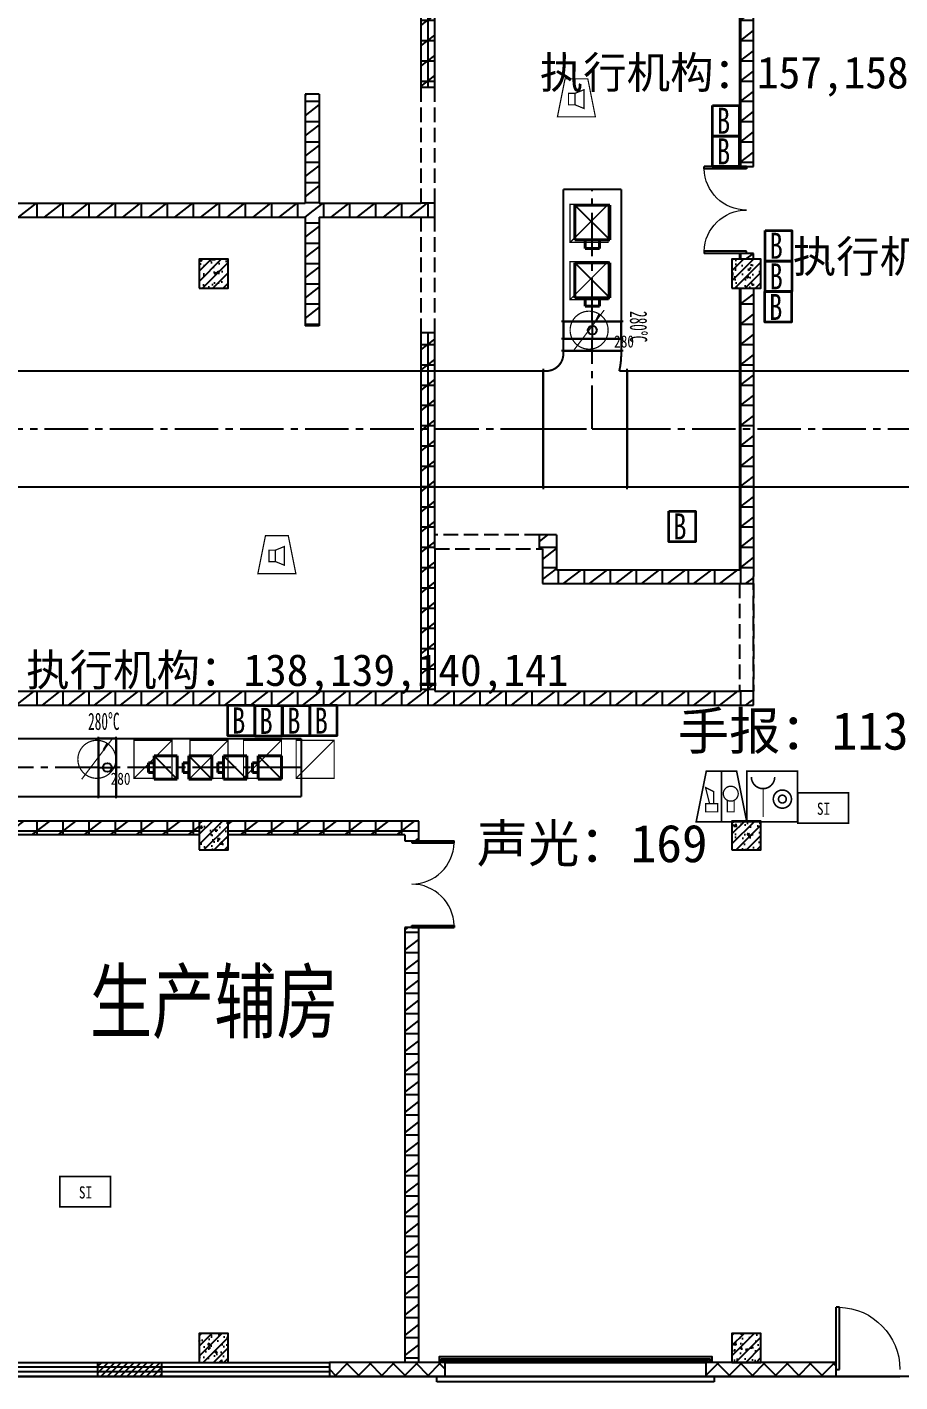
# Model space of a CAD drawing. Header units: millimetres. Extents: x -633009578 to 5705885, y -633235091 to 2571734.
# Drawn here: x 3550898 to 3565970, y 1855664 to 1879059 of the extents above; entities that cross this region are included whole.
import ezdxf

# ---------------------------------------------------------------- set-up
doc = ezdxf.new("R2010")
doc.units = ezdxf.units.MM
doc.header["$LTSCALE"] = 1000
doc.header["$MEASUREMENT"] = 0
doc.linetypes.add('CENTER2', pattern=[1.125, 0.75, -0.125, 0.125, -0.125])
doc.linetypes.add('DASH', pattern=[0.35, 0.25, -0.1])
doc.layers.get('0').update_dxf_attribs({"color": 9})
for name, color, linetype in [('000000000000电气', 7, 'Continuous'), ('3T_WOOD', 21, 'Continuous'), ('A-COLUM(柱)', 255, 'Continuous'), ('A-DOOR(门）', 4, 'Continuous'), ('A-F-AREA(计算)', 5, 'Continuous'), ('A-FLOR(看线)', 8, 'Continuous'), ('A-HATH(填充)', 8, 'Continuous'), ('A-LM-RAIL(栏杆)', 167, 'Continuous'), ('A-TEXT(房间)', 243, 'Continuous'), ('A-WALL(墙)', 255, 'Continuous'), ('A-WINDOW（窗）', 4, 'Continuous'), ('DUCT-排烟中心线', 5, 'CENTER2'), ('DUCT-排烟法兰', 4, 'Continuous'), ('DUCT-排烟管', 2, 'Continuous'), ('DUCT-排烟管端线', 4, 'Continuous'), ('DUCT-排烟阀门', 7, 'Continuous'), ('DUCT-排风风口', 7, 'Continuous'), ('HVAC-water Dim-SF', 241, 'Continuous'), ('WALL', 9, 'Continuous'), ('设备-消防', 3, 'Continuous')]:
    doc.layers.add(name, color=color, linetype=linetype)
doc.styles.add('_TCH', font='simhei.ttf', dxfattribs={"width": 0.75, "bigfont": 'hztxt.shx'})
doc.styles.add('_THVAC_DIM', font='simhei.ttf', dxfattribs={"width": 0.8, "height": 3.5, "bigfont": 'HZTXT'})
doc.styles.add('IDQSTYLE', font='simhei.ttf', dxfattribs={"width": 0.707, "bigfont": 'hztxt.shx'})
doc.styles.add('SF', font='simhei.ttf', dxfattribs={"width": 0.75, "bigfont": '@@@hztxt.shx'})
doc.styles.get("Standard").update_dxf_attribs({"font": 'simhei.ttf', "bigfont": 'hztxt.shx'})
doc.styles.add('宋体', font='simhei.ttf')
pattern_1 = [(45, (1102421.475196039, 677977.5160347573), (-200.0002033111466, 200.0002033111467), []), (135, (1102421.475196039, 677977.5160347573), (-200.0002033111467, -200.0002033111466), [])]
pattern_2 = [(0, (1102221.475196039, 677977.5160347573), (0, 350), []), (37.875, (1102621.475196039, 677977.5160347573), (-169.61527734408, 218.0766567528281), []), (90, (1102621.475196039, 677977.5160347573), (-450, 2.755455298081545e-14), [])]

# ---------------------------------------------------------------- blocks, each defined once
blk = doc.blocks.new('HC001303')
at = {"color": 0, "linetype": 'Continuous'}
blk.add_line((1.147673841419251, 1.538953517481514), (1.735401947549264, 2.599742189978989), dxfattribs=at)
at = {"color": 0, "linetype": 'Continuous', "const_width": 0.2}
blk.add_lwpolyline([(2.673745217742495e-14, -3.125, 0.1989123673796571), (2.209708691207992, -2.209708691207937, 0.1989123673796571), (3.125000000000028, -4.323120637516818e-16, 0.1989123673796568), (2.209708691207993, 2.209708691207993, 0.1989123673796569), (2.841876514387939e-14, 3.125, 0.1989123673796569), (-2.209708691207936, 2.209708691207994, 0.1989123673796568), (-3.124999999999972, 2.10353517373855e-15, 0.1989123673796572), (-2.209708691207937, -2.209708691207936, 0.1989123673796571)], format="xyb", close=True, dxfattribs=at)
blk.add_lwpolyline([(-2.500110713345594, -3.281016827298258), (2.47847216535268, 3.297393019579605)], dxfattribs=at)
at = {"color": 0, "style": 'IDQSTYLE', "width": 0.7}
for tag, p in [('280', (4.109408226946883, -2.854615367737885)), ('PSFHATT', (5.125000010000028, -3.281016827298258))]:
    blk.add_attdef(tag, p, '', height=2, dxfattribs=at)
blk = doc.blocks.new('HC001298')
at = {"color": 0, "linetype": 'Continuous', "const_width": 0.2}
blk.add_lwpolyline([(-3.125, 3.125), (3.125, 3.125), (3.125, -3.125), (-3.125, -3.125)], close=True, dxfattribs=at)
blk.add_lwpolyline([(-3.125, -3.125), (3.125, 3.125)], dxfattribs=at)
at = {"color": 0, "style": 'IDQSTYLE', "width": 0.7}
blk.add_attdef('PSFHATT', (5.125, -3.125), '', height=2.5, dxfattribs=at)
blk = doc.blocks.new('HC001213')
at = {"color": 0, "linetype": 'Continuous', "const_width": 0.2}
blk.add_lwpolyline([(-1.875, 3.125), (1.875, 3.125), (3.125, -3.125), (-3.125, -3.125)], close=True, dxfattribs=at)
for points in [[(-1.293653517016746, 0.7382802506738564), (-0.243653517016746, 0.7382802506738564), (-0.243653517016746, -1.136719749326144), (-1.293653517016746, -1.136719749326144), (-1.293653517016746, 0.7382802506738564)], [(-0.243653517016746, 0.7382802506738564), (1.231346482983254, 1.338280250673856), (1.231346482983254, -1.736719749326144), (-0.243653517016746, -1.136719749326144)]]:
    blk.add_lwpolyline(points, dxfattribs=at)
at = {"color": 0, "style": 'IDQSTYLE', "width": 0.7}
blk.add_attdef('PSFHATT', (5.125, -3.125), '', height=2.5, dxfattribs=at)
blk = doc.blocks.new('HC001212')
at = {"color": 0, "linetype": 'Continuous', "const_width": 0.2}
blk.add_lwpolyline([(-1.875, 3.125), (1.875, 3.125), (3.125, -3.125), (-3.125, -3.125)], close=True, dxfattribs=at)
at = {"color": 0, "linetype": 'Continuous'}
for points, const_width in [([(0, 3.125), (0, -3.125)], 0.2), ([(-1.459485991813081, -0.8805239327332393), (-1.95948599181308, 1.119476067266761), (-0.9594859918130805, 0.619476067266761), (-0.9594859918130805, -0.8805239327332393)], 0.16), ([(-1.959485991813081, -1.880523932733239), (-1.95948599181308, -0.8805239327332393), (-0.4594859918130805, -0.8805239327332393), (-0.4594859918130805, -1.880523932733239), (-1.959485991813081, -1.880523932733239)], 0.16), ([(0.7290485194275803, -0.380523932733239), (0.7290485194281489, -1.880523932733239), (1.569048519428149, -1.880523932733239), (1.569048519430491, -0.380523932733239)], 0.16)]:
    blk.add_lwpolyline(points, dxfattribs=dict(at, const_width=const_width))
at = {"color": 0, "linetype": 'Continuous', "const_width": 0.16}
blk.add_lwpolyline([(1.799048519428144, -0.2905239327332435, 0.1989123673796631), (2.068287334970649, 0.3594760672667566, 0.1989123673796631), (1.799048519428145, 1.009476067266757, 0.1989123673796404), (1.149048519428189, 1.278714882809276, 0.1989123673796654), (0.4990485194281443, 1.009476067266757, 0.198912367379653), (0.2298097038856248, 0.3594760672667572, 0.1989123673796529), (0.4990485194281444, -0.2905239327332433, 0.1989123673796571), (1.14904851942816, -0.5597627482757622, 0.1989123673796488)], format="xyb", close=True, dxfattribs=at)
at = {"color": 0, "style": 'IDQSTYLE', "width": 0.7}
blk.add_attdef('PSFHATT', (5.125, -3.125), '', height=2.5, dxfattribs=at)
blk = doc.blocks.new('HC001208')
at = {"color": 0, "linetype": 'Continuous', "const_width": 0.2}
blk.add_lwpolyline([(-3.125, 3.125), (3.125, 3.125), (3.125, -3.125), (-3.125, -3.125)], close=True, dxfattribs=at)
blk.add_lwpolyline([(-2.560875308812533, 2.421549273106315, 0.198912367379651), (-2.13910907372117, 1.40331550819771, 0.1989123673796632), (-1.120875308812534, 0.9815492731063138, 0.1989123673796561), (-0.1026415439039181, 1.403315508197666, 0.1989123673796525), (0.3191246911874668, 2.421549273106313)], format="xyb", dxfattribs=at)
at = {"color": 0, "linetype": 'Continuous', "const_width": 0.128}
blk.add_lwpolyline([(-1.120875308812544, 0.9815492731063138), (-1.120875308812535, -2.518826738720627)], dxfattribs=at)
at = {"color": 0, "linetype": 'Continuous', "const_width": 0.2}
for points in [[(2.383210274305692, -0.3093507400644881, 0.9999999999999997), (0.1432102743056918, -0.3093507400644877, 0.9999999999999999)], [(0.7832102743056915, -0.3093507400644884, 0.9999999999999994), (1.743210274305692, -0.3093507400644881, 0.9999999999999994)]]:
    blk.add_lwpolyline(points, format="xyb", close=True, dxfattribs=at)
at = {"color": 0, "style": 'IDQSTYLE', "width": 0.7}
blk.add_attdef('PSFHATT', (5.125, -3.125), '', height=2.5, dxfattribs=at)
blk = doc.blocks.new('HC001180')
at = {"color": 0, "linetype": 'Continuous', "const_width": 0.2}
blk.add_lwpolyline([(-3.125, 1.875000000000028), (3.125, 1.875000000000028), (3.125, -1.874999999999972), (-3.125, -1.874999999999972)], close=True, dxfattribs=at)
at = {"color": 0, "style": 'IDQSTYLE', "width": 0.7}
for tag, p in [('SI', (-0.7698887372055268, -0.8480397754184743)), ('PSFHATT', (5.125, -1.874999999999972))]:
    blk.add_attdef(tag, p, '', height=1.5, dxfattribs=at)
blk = doc.blocks.new('$DorLib2D$00000001')
for p, q in [((0.45, 0.9750000000000001), (0.5000000000000002, 0.9750000000000001)), ((0.45, 0), (0.45, 0.9750000000000001)), ((0.5, 0), (0.5, 0.9750000000000001)), ((0.5, 0), (0.45, 0))]:
    blk.add_line(p, q)
at = {"lineweight": 13}
blk.add_arc((0.475, 0), 0.975, 91.4692835813538, 180, dxfattribs=at)
blk = doc.blocks.new('$DorLib2D$00000126')
at = {"color": 0, "linetype": 'Continuous'}
for p, q in [((-0.5319999999956053, 0.5), (-0.5319999999956053, 0.900000000000091)), ((0.5320000000047003, 0.900000000000091), (0.5320000000047003, 0.5000000000002274))]:
    blk.add_line(p, q, dxfattribs=at)
at = {"color": 0, "linetype": 'DASH'}
for p, q in [((-0.5319999999956053, 0.900000000000091), (0.5320000000047003, 0.900000000000091)), ((-0.5319999999956053, 0.5), (0.5320000000047003, 0.5000000000002274))]:
    blk.add_line(p, q, dxfattribs=at)
blk = doc.blocks.new('$DorLib2D$00000002')
for p, q in [((-0.5, -5.684341886080802e-17), (-0.5000000000000007, 0.4875)), ((-0.4750000000000007, 0.4875), (-0.5000000000000007, 0.4875)), ((-0.475, -2.842170943040401e-17), (-0.4750000000000007, 0.4875)), ((0.475, -2.842170943040401e-17), (0.4750000000000007, 0.4875)), ((0.4750000000000007, 0.4875), (0.5000000000000007, 0.4875)), ((0.5, -5.684341886080802e-17), (0.5000000000000007, 0.4875)), ((-0.5, -5.684341886080802e-17), (-0.475, -2.842170943040401e-17)), ((0.5, -5.684341886080802e-17), (0.475, -2.842170943040401e-17))]:
    blk.add_line(p, q)
at = {"lineweight": 13}
for centre, start, end in [((-0.4875, -4.263256414560601e-17), 0, 88.53071641864632), ((0.4875, -4.263256414560601e-17), 91.4692835813537, 180)]:
    blk.add_arc(centre, 0.4875, start, end, dxfattribs=at)
blk = doc.blocks.new('$TCHSYS$WIN2D')
for p, q in [((-0.5, 0.5), (0.5, 0.5)), ((-0.5, 0.5), (-0.4999999999999999, -0.5)), ((0.5, 0.5), (0.4999999999999998, -0.5)), ((0.5, 0.1666666666666666), (-0.5, 0.1666666666666666)), ((0.5, -0.1666666666666667), (-0.5, -0.1666666666666667)), ((-0.4999999999999999, -0.5), (0.5, -0.5))]:
    blk.add_line(p, q)
blk = doc.blocks.new('_FZH')
h = blk.add_hatch()
h.set_pattern_fill('钢筋混凝土', color=256, scale=0.1, style=0)
h.set_pattern_definition([(45, (0, 0), (-0.1767766952966369, 0.1767766952966369), []), (50, (0, 0), (0.7172601826007535, -0.06275213498259512), [0.07500000000000001, -0.8250000000000001]), (355, (0, 0), (-0.138751333613, 0.7521921337000119), [0.06, -0.66]), (100.4514, (0.05977168000000001, -0.00522934), (0.5785093817140216, 0.6894395420609536), [0.06374019, -0.701142112]), (46.1842, (0, 0.2), (1.067241048625645, -0.1655190143290181), [0.1125, -1.2375]), (96.6356, (0.088936745, 0.186206693), (0.9346627055487033, 0.9741178709004418), [0.095610288, -1.051713]), (351.1842, (0, 0.2), (0.9346619451336272, 0.9741186009253247), [0.09000000000000001, -0.9900000000000001]), (21, (0.1, 0.15), (0.5969070521184617, -0.4026188906653388), [0.07500000000000001, -0.8250000000000001]), (326, (0.1, 0.15), (0.2433153319215824, 0.7251500450468529), [0.06, -0.66]), (71.4514, (0.149742233, 0.116448394), (0.84022262858149, 0.3225304967099524), [0.06374019, -0.701142112]), (37.50000000000001, (0, 0), (0.01215985531729062, 0.3328938538313115), [0, -0.652, 0, -0.67, 0, -0.6625000000000001]), (7.499999999999999, (0, 0), (0.2630695374421486, 0.3944117118823603), [0, -0.382, 0, -0.637, 0, -0.2525]), (-32.5, (-0.223, 0), (0.533822436172409, -0.02255487173437976), [0, -0.25, 0, -0.78, 0, -1.035]), (-42.5, (-0.323, 0), (0.5831861693423862, 0.1001049823323177), [0, -0.325, 0, -0.518, 0, -0.735])])
h.paths.add_polyline_path([(-0.5, -0.5), (0.5, -0.5), (0.5, 0.5), (-0.5, 0.5)])
blk.add_lwpolyline([(-0.5, -0.5), (0.5, -0.5), (0.5, 0.5), (-0.5, 0.5)], close=True)
blk = doc.blocks.new('00000594Cent')
at = {"lineweight": -2}
blk.add_line((-218.75, 1.4210854715202e-14), (218.75, 1.4210854715202e-14), dxfattribs=at)
at = {"color": 0, "linetype": 'ByBlock', "lineweight": -2}
blk.add_circle((0, 1.4210854715202e-14), 125, dxfattribs=at)
blk = doc.blocks.new('00000594Body')
at = {"color": 0, "linetype": 'ByBlock', "lineweight": -2}
for p, q in [((-250, -500), (-249.9999999999964, 500)), ((250, 500), (-250, 500)), ((250, -500), (250.0000000000036, 500)), ((-250, -500), (250, -500))]:
    blk.add_line(p, q, dxfattribs=at)
blk = doc.blocks.new('$风口$00000116')
blk.add_line((-100, 100), (100, -100))
at = {"lineweight": 40}
for p, q in [((100, 100), (-100, 100)), ((-100, 100), (-100, -100)), ((100, -100), (100, 100)), ((-100, -100), (100, -100)), ((-41.83000000000175, -100), (-41.83000000000175, -148.9999999999982)), ((-41.83000000000175, -148.9999999999982), (41.83000000000175, -148.9999999999982)), ((41.83000000000175, -148.9999999999982), (41.83000000000175, -100))]:
    blk.add_line(p, q, dxfattribs=at)

msp = doc.modelspace()

# ---------------------------------------------------------------- hatches: boundary and pattern name
at = {"layer": '3T_WOOD'}
h = msp.add_hatch(dxfattribs=at)
h.set_pattern_fill('ANSI31', color=256, scale=50)
h.set_pattern_definition([(45, (2412779.395743424, 677977.51603476), (-56.1266007566822, 56.12660075668221), [])])
h.paths.add_polyline_path([(3552120.046416624, 1855999.596922419), (3553220.046416624, 1855999.596922419), (3553220.046416624, 1855759.596922419), (3552120.046416624, 1855759.596922419)])
at = {"layer": 'A-HATH(填充)'}
h = msp.add_hatch(dxfattribs=at)
h.set_pattern_fill('空心砖', color=256, scale=100, style=0)
h.set_pattern_definition(pattern_2)
h.paths.add_polyline_path([(3563199.994031745, 1882279.596922424), (3563199.994031761, 1876649.596922107), (3563439.994031745, 1876649.596922107), (3563439.994031749, 1882399.596922424), (3563279.994031699, 1882399.596922424)])
h = msp.add_hatch(dxfattribs=at)
h.set_pattern_fill('空心砖', color=256, scale=100, style=0)
h.set_pattern_definition(pattern_2)
h.paths.add_polyline_path([(3557699.994031749, 1881799.596922424), (3557699.994031755, 1878019.596922107), (3557939.994031801, 1878019.596922107), (3557939.994031801, 1881679.596922267), (3557859.994031769, 1881799.596922319)])
h = msp.add_hatch(dxfattribs=at)
h.set_pattern_fill('空心砖', color=256, scale=100, style=0)
h.set_pattern_definition(pattern_2)
h.paths.add_polyline_path([(3555699.994031749, 1877899.59692243), (3555699.994031733, 1876019.596922438), (3555819.994031793, 1875899.596922383), (3555939.994031732, 1876019.596922267), (3555939.994031749, 1877899.59692243)])
h = msp.add_hatch(dxfattribs=at)
h.set_pattern_fill('空心砖', color=256, scale=100, style=0)
h.set_pattern_definition(pattern_2)
h.paths.add_polyline_path([(3537379.994031763, 1875899.596922426), (3537459.994031794, 1875779.596922411), (3555699.994031977, 1875779.596922411), (3555819.994031793, 1875899.596922383), (3555699.994031733, 1876019.596922438), (3537459.994031738, 1876019.596922438)])
h = msp.add_hatch(dxfattribs=at)
h.set_pattern_fill('空心砖', color=256, scale=100, style=0)
h.set_pattern_definition(pattern_2)
h.paths.add_polyline_path([(3555819.994031793, 1875899.596922383), (3555699.994031977, 1875779.596922411), (3555699.994031749, 1873899.59692243), (3555939.994031749, 1873899.59692243), (3555939.994031732, 1875779.596922415)])
h = msp.add_hatch(dxfattribs=at)
h.set_pattern_fill('空心砖', color=256, scale=100, style=0)
h.set_pattern_definition(pattern_2)
h.paths.add_polyline_path([(3555819.994031793, 1875899.596922383), (3555939.994031732, 1875779.596922415), (3557699.994031742, 1875779.596922415), (3557779.994031764, 1875899.596922371), (3557699.994031801, 1876019.596922267), (3555939.994031732, 1876019.596922267)])
h = msp.add_hatch(dxfattribs=at)
h.set_pattern_fill('空心砖', color=256, scale=100, style=0)
h.set_pattern_definition(pattern_2)
h.paths.add_polyline_path([(3557939.994031749, 1875899.59692243), (3557939.994031783, 1876019.596922107), (3557699.994031801, 1876019.596922267), (3557779.994031764, 1875899.59692237)])
h = msp.add_hatch(dxfattribs=at)
h.set_pattern_fill('空心砖', color=256, scale=100, style=0)
h.set_pattern_definition(pattern_2)
h.paths.add_polyline_path([(3557699.994031742, 1875779.596922415), (3557939.994031752, 1875779.596922615), (3557939.994031749, 1875899.59692243), (3557779.994031764, 1875899.596922371)])
h = msp.add_hatch(dxfattribs=at)
h.set_pattern_fill('空心砖', color=256, scale=100, style=0)
h.set_pattern_definition(pattern_2)
h.paths.add_polyline_path([(3563199.994031757, 1875049.596922424), (3563439.994031746, 1875049.596922424), (3563439.994031745, 1875149.596922107), (3563199.994031761, 1875149.596922107)])
h = msp.add_hatch(dxfattribs=at)
h.set_pattern_fill('空心砖', color=256, scale=100, style=0)
h.set_pattern_definition(pattern_2)
h.paths.add_polyline_path([(3563439.994031749, 1874549.596922424), (3563199.994031749, 1874549.596922424), (3563199.994031745, 1869689.596922424), (3563279.994031777, 1869569.596922424), (3563439.994031749, 1869569.596922424)])
h = msp.add_hatch(dxfattribs=at)
h.set_pattern_fill('空心砖', color=256, scale=100, style=0)
h.set_pattern_definition(pattern_2)
h.paths.add_polyline_path([(3557939.994031742, 1870289.596922499), (3557939.994031749, 1873779.596922615), (3557699.994031699, 1873779.596922615), (3557699.994031749, 1870169.596922424), (3557859.99403175, 1870169.596922474)])
h = msp.add_hatch(dxfattribs=at)
h.set_pattern_fill('空心砖', color=256, scale=100, style=0)
h.set_pattern_definition(pattern_2)
h.paths.add_polyline_path([(3557939.99403176, 1870049.596922499), (3557939.994031742, 1870289.596922499), (3557859.99403175, 1870169.596922474)])
h = msp.add_hatch(dxfattribs=at)
h.set_pattern_fill('空心砖', color=256, scale=100, style=0)
h.set_pattern_definition(pattern_2)
h.paths.add_polyline_path([(3560039.994031488, 1870289.596922499), (3559739.994028945, 1870289.596922664), (3559739.994028945, 1870049.596922427), (3559799.994031488, 1870049.596922499)])
h = msp.add_hatch(dxfattribs=at)
h.set_pattern_fill('空心砖', color=256, scale=100, style=0)
h.set_pattern_definition(pattern_2)
h.paths.add_polyline_path([(3560039.994031488, 1870289.596922499), (3559799.994031488, 1870049.596922499), (3559799.994031488, 1869449.596922424), (3560039.994031488, 1869689.596922424)])
h = msp.add_hatch(dxfattribs=at)
h.set_pattern_fill('空心砖', color=256, scale=100, style=0)
h.set_pattern_definition(pattern_2)
h.paths.add_polyline_path([(3557859.99403175, 1870169.596922474), (3557699.994031749, 1870169.596922424), (3557699.99403176, 1867589.596922423), (3557819.994031756, 1867509.596922433), (3557939.99403176, 1867589.596922452), (3557939.99403176, 1870049.596922499)])
h = msp.add_hatch(dxfattribs=at)
h.set_pattern_fill('空心砖', color=256, scale=100, style=0)
h.set_pattern_definition(pattern_2)
h.paths.add_polyline_path([(3560039.994031488, 1869689.596922424), (3559799.994031488, 1869449.596922424), (3563199.994031837, 1869449.596922424), (3563279.994031777, 1869569.596922424), (3563199.994031745, 1869689.596922424)])
h = msp.add_hatch(dxfattribs=at)
h.set_pattern_fill('空心砖', color=256, scale=100, style=0)
h.set_pattern_definition(pattern_2)
h.paths.add_polyline_path([(3563199.994031837, 1869449.596922424), (3563439.994031851, 1869449.596922107), (3563439.994031749, 1869569.596922424), (3563279.994031777, 1869569.596922424)])
h = msp.add_hatch(dxfattribs=at)
h.set_pattern_fill('空心砖', color=256, scale=100, style=0)
h.set_pattern_definition(pattern_2)
h.paths.add_polyline_path([(3538289.994031725, 1867429.596922322), (3538409.994031784, 1867349.596922423), (3557819.994031749, 1867349.596922424), (3557819.994031756, 1867509.596922433), (3557699.99403176, 1867589.596922423), (3538289.994031765, 1867589.596922424)])
h = msp.add_hatch(dxfattribs=at)
h.set_pattern_fill('空心砖', color=256, scale=100, style=0)
h.set_pattern_definition(pattern_2)
h.paths.add_polyline_path([(3557819.994031756, 1867509.596922433), (3557819.994031749, 1867349.596922424), (3563439.994031837, 1867349.596922453), (3563199.994031837, 1867589.596922453), (3557939.99403176, 1867589.596922452)])
h = msp.add_hatch(dxfattribs=at)
h.set_pattern_fill('空心砖', color=256, scale=100, style=0)
h.set_pattern_definition(pattern_2)
h.paths.add_polyline_path([(3563439.994031837, 1867349.596922453), (3563439.994031926, 1867589.596922616), (3563199.994031837, 1867589.596922453)])
h = msp.add_hatch(dxfattribs=at)
h.set_pattern_fill('空心砖', color=256, scale=100, style=0)
h.set_pattern_definition(pattern_2)
h.paths.add_polyline_path([(3553869.994031765, 1865109.596922392), (3553869.994031765, 1865349.596922394), (3549729.994032404, 1865349.596922433), (3549969.994032389, 1865109.596922396)])
h = msp.add_hatch(dxfattribs=at)
h.set_pattern_fill('空心砖', color=256, scale=100, style=0)
h.set_pattern_definition(pattern_2)
h.paths.add_polyline_path([(3554369.994031765, 1865349.596922397), (3554369.994031765, 1865109.596922386), (3557419.994031819, 1865109.596922318), (3557659.994031766, 1865349.59692246)])
h = msp.add_hatch(dxfattribs=at)
h.set_pattern_fill('空心砖', color=256, scale=100, style=0)
h.set_pattern_definition(pattern_2)
h.paths.add_polyline_path([(3557419.994031819, 1865109.596922318), (3557419.994031818, 1865009.596922107), (3557659.99403174, 1865009.596922107), (3557659.994031766, 1865349.59692246)])
h = msp.add_hatch(dxfattribs=at)
h.set_pattern_fill('空心砖', color=256, scale=100, style=0)
h.set_pattern_definition(pattern_2)
h.paths.add_polyline_path([(3557659.994031766, 1855999.596922429), (3557659.99403174, 1863509.596922107), (3557419.994031818, 1863509.596922107), (3557419.994031818, 1855999.596922429)])
h = msp.add_hatch(dxfattribs=at)
h.set_pattern_fill('多孔材料', color=256, scale=100, style=0)
h.set_pattern_definition(pattern_1)
h.paths.add_polyline_path([(3557539.99403177, 1855999.596922424), (3556120.046416437, 1855999.596922432), (3556120.046416437, 1855759.596922426), (3557539.99403177, 1855759.596922424)])
h = msp.add_hatch(dxfattribs=at)
h.set_pattern_fill('多孔材料', color=256, scale=100, style=0)
h.set_pattern_definition(pattern_1)
h.paths.add_polyline_path([(3557539.99403177, 1855759.596922424), (3558120.046416946, 1855759.59692243), (3558120.046416946, 1855999.596922419), (3557539.99403177, 1855999.596922424)])
h = msp.add_hatch(dxfattribs=at)
h.set_pattern_fill('多孔材料', color=256, scale=100, style=0)
h.set_pattern_definition(pattern_1)
h.paths.add_polyline_path([(3562620.046416946, 1855759.59692243), (3564869.986826288, 1855759.59692243), (3564869.986826288, 1855999.596922419), (3562620.046416946, 1855999.596922419)])

# ---------------------------------------------------------------- linework, layer by layer
at = {"layer": '000000000000电气', "color": 1, "lineweight": 35}
for points in [[(3562734.90121475, 1877706.281935801), (3563195.239240545, 1877706.281935801), (3563195.239240545, 1877177.939428923), (3562734.90121475, 1877177.939428923)], [(3562734.90121475, 1877177.939428923), (3563195.239240545, 1877177.939428923), (3563195.239240545, 1876649.596922046), (3562734.90121475, 1876649.596922046)], [(3563643.587855469, 1875548.083178683), (3564103.925881263, 1875548.083178683), (3564103.925881263, 1875019.740671806), (3563643.587855469, 1875019.740671806)], [(3563643.587855469, 1875019.740671806), (3564103.925881263, 1875019.740671806), (3564103.925881263, 1874491.398164929), (3563643.587855469, 1874491.398164929)], [(3563636.429194166, 1874491.867212871), (3564096.767219961, 1874491.867212871), (3564096.767219961, 1873963.524705993), (3563636.429194166, 1873963.524705993)], [(3561980.650913287, 1870701.163203673), (3562440.988939081, 1870701.163203673), (3562440.988939081, 1870172.820696795), (3561980.650913287, 1870172.820696795)], [(3554362.739283716, 1867350.483336343), (3554823.077309511, 1867350.483336343), (3554823.077309511, 1866822.140829466), (3554362.739283716, 1866822.140829466)], [(3554835.108871548, 1867343.159776842), (3555295.446897343, 1867343.159776842), (3555295.446897343, 1866814.817269964), (3554835.108871548, 1866814.817269964)], [(3555314.802018882, 1867346.821556592), (3555775.140044676, 1867346.821556592), (3555775.140044676, 1866818.479049715), (3555314.802018882, 1866818.479049715)], [(3555787.694718081, 1867347.344667977), (3556248.032743875, 1867347.344667977), (3556248.032743875, 1866819.002161099), (3555787.694718081, 1866819.002161099)]]:
    msp.add_lwpolyline(points, close=True, dxfattribs=at)
at = {"layer": '3T_WOOD'}
msp.add_lwpolyline([(3552120.046416624, 1855999.596922419), (3553220.046416624, 1855999.596922419), (3553220.046416624, 1855759.596922419), (3552120.046416624, 1855759.596922419)], close=True, dxfattribs=at)
at = {"layer": 'A-DOOR(门）'}
for p, q in [((3558120.046417063, 1855999.596922424), (3562620.046417063, 1855999.596922424)), ((3558120.046417063, 1855759.596922424), (3562620.046417063, 1855759.596922424)), ((3564869.986826147, 1855759.596922424), (3565969.986826147, 1855759.596922424))]:
    msp.add_line(p, q, dxfattribs=at)
at = {"layer": 'A-F-AREA(计算)'}
msp.add_lwpolyline([(3534479.971570265, 1991839.59697076), (3668759.971570265, 1991839.59697076), (3668759.971570265, 1855759.59697076), (3534479.971570265, 1855759.59697076)], close=True, dxfattribs=at)
at = {"layer": 'A-FLOR(看线)'}
msp.add_lwpolyline([(3558020.046417084, 1855999.596922423), (3558020.046417084, 1856099.596922423), (3562720.046417122, 1856099.596922423), (3562720.046417122, 1855999.596922441)], dxfattribs=at)
at = {"layer": 'A-LM-RAIL(栏杆)'}
for points in [[(3558055.046417084, 1855999.596922423), (3558055.046417084, 1856064.596922423), (3562685.046417122, 1856064.596922423), (3562685.046417122, 1855999.596922441)], [(3558085.046417084, 1855999.596922423), (3558085.046417084, 1856034.596922423), (3562655.046417122, 1856034.596922423), (3562655.046417122, 1855999.596922441)]]:
    msp.add_lwpolyline(points, dxfattribs=at)
at = {"layer": 'A-WALL(墙)'}
for p, q in [((3563199.994031745, 1882279.596922424), (3563199.994031761, 1876649.596922107)), ((3563439.994031745, 1876649.596922107), (3563439.994031749, 1882399.596922424)), ((3557699.994031749, 1881799.596922424), (3557699.994031755, 1878019.596922107)), ((3557939.994031801, 1878019.596922107), (3557939.994031801, 1881679.596922267)), ((3557699.994031755, 1878019.596922107), (3557939.994031801, 1878019.596922107)), ((3555699.994031749, 1877899.59692243), (3555699.994031733, 1876019.596922438)), ((3555939.994031749, 1877899.59692243), (3555699.994031749, 1877899.59692243)), ((3555939.994031749, 1877899.59692243), (3555939.994031732, 1876019.596922267)), ((3563199.994031761, 1876649.596922107), (3563439.994031745, 1876649.596922107)), ((3537459.994031738, 1876019.596922438), (3555699.994031733, 1876019.596922438)), ((3555939.994031732, 1876019.596922267), (3557699.994031801, 1876019.596922267)), ((3557939.994031783, 1876019.596922107), (3557699.994031773, 1876019.596922107)), ((3557939.994031749, 1875899.59692243), (3557939.994031783, 1876019.596922107)), ((3557939.994031752, 1875779.596922615), (3557939.994031749, 1875899.59692243)), ((3537459.994031794, 1875779.596922411), (3555699.994031977, 1875779.596922411)), ((3555699.994031977, 1875779.596922411), (3555699.994031749, 1873899.59692243)), ((3555939.994031732, 1875779.596922415), (3557699.994031742, 1875779.596922415)), ((3555939.994031732, 1875779.596922415), (3555939.994031749, 1873899.59692243)), ((3557699.994031742, 1875779.596922415), (3557939.994031752, 1875779.596922615)), ((3563439.994031745, 1875149.596922107), (3563199.994031761, 1875149.596922107)), ((3563199.994031761, 1875149.596922107), (3563199.994031537, 1875049.596922453)), ((3563439.994030618, 1875049.596922453), (3563439.994031745, 1875149.596922107)), ((3563199.994031733, 1874549.596922453), (3563199.994031745, 1869689.596922424)), ((3563439.994031745, 1874549.596922453), (3563439.994031749, 1869569.596922424)), ((3555939.994031749, 1873899.59692243), (3555699.994031749, 1873899.59692243)), ((3557939.994031749, 1873779.596922615), (3557699.994031699, 1873779.596922615)), ((3557699.994031699, 1873779.596922615), (3557699.994031749, 1870169.596922424)), ((3557939.994031742, 1870289.596922499), (3557939.994031749, 1873779.596922615)), ((3557939.99403176, 1870049.596922499), (3557939.994031742, 1870289.596922499)), ((3560039.994031488, 1870289.596922499), (3559739.994028945, 1870289.596922664)), ((3559739.994028945, 1870289.596922664), (3559739.994028945, 1870049.596922427)), ((3560039.994031488, 1870289.596922499), (3560039.994031488, 1869689.596922424)), ((3557699.994031749, 1870169.596922424), (3557699.99403176, 1867589.596922423)), ((3557939.99403176, 1870049.596922499), (3557939.99403176, 1867589.596922452)), ((3559739.994028945, 1870049.596922427), (3559799.994031488, 1870049.596922499)), ((3559799.994031488, 1870049.596922499), (3559799.994031488, 1869449.596922424)), ((3560039.994031488, 1869689.596922424), (3563199.994031745, 1869689.596922424)), ((3563439.994031851, 1869449.596922107), (3563439.994031749, 1869569.596922424)), ((3559799.994031488, 1869449.596922424), (3563199.994031837, 1869449.596922424)), ((3563199.994031837, 1869449.596922424), (3563439.994031851, 1869449.596922107)), ((3538289.994031765, 1867589.596922424), (3557699.99403176, 1867589.596922423)), ((3557939.99403176, 1867589.596922452), (3563199.994031837, 1867589.596922453)), ((3563439.994031926, 1867589.596922616), (3563199.994031673, 1867589.596922615)), ((3563439.994031837, 1867349.596922453), (3563439.994031926, 1867589.596922616)), ((3538409.994031784, 1867349.596922423), (3557819.994031749, 1867349.596922424)), ((3557819.994031749, 1867349.596922424), (3563439.994031837, 1867349.596922453)), ((3553869.994031977, 1865349.596922378), (3549729.994032404, 1865349.596922433)), ((3557659.994031766, 1865349.59692246), (3554369.994031977, 1865349.596922514)), ((3557659.99403174, 1865009.596922107), (3557659.994031766, 1865349.59692246)), ((3553869.994031977, 1865109.596922444), (3549969.994032389, 1865109.596922396)), ((3557419.994031819, 1865109.596922318), (3554369.994031977, 1865109.596922345)), ((3557419.994031819, 1865109.596922318), (3557419.994031818, 1865009.596922107)), ((3557419.994031818, 1865009.596922107), (3557659.99403174, 1865009.596922107)), ((3557659.99403174, 1863509.596922107), (3557419.994031818, 1863509.596922107)), ((3557419.994031818, 1863509.596922107), (3557419.994031818, 1855999.596922429)), ((3557659.994031766, 1855999.596922429), (3557659.99403174, 1863509.596922107)), ((3554119.994031765, 1856399.596922424), (3554119.994031765, 1856399.596922424)), ((3554119.994031765, 1856259.596928704), (3554119.994031765, 1856259.596928704)), ((3554119.994031765, 1856119.596934984), (3554119.994031765, 1856119.596934984))]:
    msp.add_line(p, q, dxfattribs=at)
at = {"layer": 'A-WINDOW（窗）', "linetype": 'DASH'}
for p, q in [((3557699.994031749, 1878019.59692243), (3557699.994031749, 1876019.59692243)), ((3557699.994031749, 1878019.59692243, 800), (3557699.994031749, 1876019.59692243, 800)), ((3557939.994031749, 1876019.59692243), (3557939.994031749, 1878019.59692243)), ((3557699.994031749, 1875779.59692243), (3557699.994031749, 1873779.59692243)), ((3557699.994031749, 1875779.59692243, 800), (3557699.994031749, 1873779.59692243, 800)), ((3557939.994031749, 1873779.59692243), (3557939.994031749, 1875779.59692243)), ((3559739.994028603, 1870289.596922424), (3557939.994028603, 1870289.596922424)), ((3557939.994028603, 1870049.596922424), (3559739.994028603, 1870049.596922424)), ((3557939.994028603, 1870049.596922424, 800), (3559739.994028603, 1870049.596922424, 800)), ((3563199.994031749, 1869449.596922424), (3563199.994031749, 1867589.596922424)), ((3563439.994031749, 1867589.596922424), (3563439.994031749, 1869449.596922424)), ((3563439.994031749, 1869449.596922424, 800), (3563439.994031749, 1867589.596922424, 800))]:
    msp.add_line(p, q, dxfattribs=at)
at = {"layer": 'A-WINDOW（窗）'}
msp.add_lwpolyline([(3553220.04641657, 1855999.596922417), (3553220.04641657, 1855759.596922417)], dxfattribs=at)
at = {"layer": 'DUCT-排烟中心线', "color": 8}
for p, q in [((3560658.652023492, 1873975.791676932), (3560658.652023492, 1876256.95184905)), ((3560658.652023492, 1873469.727128722), (3560658.652023492, 1873675.391676932)), ((3560658.652023492, 1872119.527128722), (3560658.652023492, 1873469.527128722)), ((3550074.704886326, 1872119.527128722), (3559808.452023492, 1872119.527128722)), ((3559808.652023492, 1872119.527128722), (3560658.652023492, 1872119.527128722)), ((3560658.652023492, 1872119.527128722), (3561258.652023492, 1872119.527128722)), ((3561258.852023492, 1872119.527128722), (3566455.205830137, 1872119.527128722)), ((3552133.44083413, 1866272.416579905), (3549774.704886326, 1866272.416579905)), ((3555631.046241646, 1866272.416579905), (3552433.840834129, 1866272.416579905))]:
    msp.add_line(p, q, dxfattribs=at)
at = {"layer": 'DUCT-排烟法兰', "color": 8}
for p, q in [((3561188.652023492, 1873975.691676932), (3560128.652023492, 1873975.691676932)), ((3561188.652023492, 1873675.491676932), (3560128.652023492, 1873675.491676932)), ((3561188.652023492, 1873469.627128722), (3560128.652023492, 1873469.627128722)), ((3559808.552023492, 1873159.527128722), (3559808.552023492, 1871079.527128722)), ((3561258.752023492, 1871079.527128722), (3561258.752023492, 1873159.527128722)), ((3552133.540834129, 1865742.416579905), (3552133.540834129, 1866802.416579905)), ((3552433.74083413, 1865742.416579905), (3552433.74083413, 1866802.416579905))]:
    msp.add_line(p, q, dxfattribs=at)
at = {"layer": 'DUCT-排烟管', "color": 8, "const_width": 35}
for points in [[(3561158.652023492, 1876256.95184905), (3560158.652023492, 1876256.95184905)], [(3560158.652023492, 1876256.95184905), (3560158.652023492, 1873975.791676932)], [(3561158.652023492, 1873975.791676932), (3561158.652023492, 1876256.95184905)], [(3560158.652023492, 1873675.591676932), (3560158.652023492, 1873975.591676932)], [(3561158.652023492, 1873975.591676932), (3561158.652023492, 1873675.591676932)], [(3560158.652023492, 1873675.391676932), (3560158.652023492, 1873469.727128722)], [(3561158.652023492, 1873469.727128722), (3561158.652023492, 1873675.391676932)], [(3560158.652023492, 1873419.527128722), (3560158.652023492, 1873469.527128722)], [(3561158.652023492, 1873469.527128722), (3561158.652023492, 1873419.527128722)], [(3559808.452023492, 1873119.527128722), (3550074.704886326, 1873119.527128722)], [(3559808.652023492, 1873119.527128722), (3559858.652023492, 1873119.527128722)], [(3561123.56308756, 1873119.527128722), (3561258.652023492, 1873119.527128722)], [(3566455.205830137, 1873119.527128722), (3561258.852023492, 1873119.527128722)], [(3550074.704886326, 1871119.527128722), (3559808.452023492, 1871119.527128722)], [(3559858.652023492, 1871119.527128722), (3559808.652023492, 1871119.527128722)], [(3561258.652023492, 1871119.527128722), (3559858.652023492, 1871119.527128722)], [(3561258.852023492, 1871119.527128722), (3566455.205830137, 1871119.527128722)], [(3552133.44083413, 1866772.416579905), (3549774.704886326, 1866772.416579905)], [(3552133.640834129, 1866772.416579905), (3552433.640834129, 1866772.416579905)], [(3555631.046241646, 1866772.416579905), (3552433.840834129, 1866772.416579905)], [(3555631.046241646, 1865772.416579905), (3555631.046241646, 1866772.416579905)], [(3549774.704886326, 1865772.416579905), (3552133.44083413, 1865772.416579905)], [(3552433.640834129, 1865772.416579905), (3552133.640834129, 1865772.416579905)], [(3552433.840834129, 1865772.416579905), (3555631.046241646, 1865772.416579905)]]:
    msp.add_lwpolyline(points, dxfattribs=at)
for points in [[(3559858.652023492, 1873119.527128722, 0.414213562373095), (3560158.652023492, 1873419.527128722)], [(3561123.56308756, 1873119.527128722, 0.05828290405839139), (3561158.652023492, 1873419.527128722)]]:
    msp.add_lwpolyline(points, format="xyb", dxfattribs=at)
at = {"layer": 'DUCT-排烟管端线', "color": 8}
for p, q in [((3560158.652023492, 1873975.791676932), (3561158.652023492, 1873975.791676932)), ((3561158.652023492, 1873975.591676932), (3560158.652023492, 1873975.591676932)), ((3561158.652023492, 1873675.591676932), (3560158.652023492, 1873675.591676932)), ((3561158.652023492, 1873675.391676932), (3560158.652023492, 1873675.391676932)), ((3560158.652023492, 1873469.727128722), (3561158.652023492, 1873469.727128722)), ((3560158.652023492, 1873469.527128722), (3561158.652023492, 1873469.527128722)), ((3559808.452023492, 1871119.527128722), (3559808.452023492, 1873119.527128722)), ((3559808.652023492, 1871119.527128722), (3559808.652023492, 1873119.527128722)), ((3561258.652023492, 1873119.527128722), (3561258.652023492, 1871119.527128722)), ((3561258.852023492, 1873119.527128722), (3561258.852023492, 1871119.527128722)), ((3552133.44083413, 1865772.416579905), (3552133.44083413, 1866772.416579905)), ((3552133.640834129, 1866772.416579905), (3552133.640834129, 1865772.416579905)), ((3552433.640834129, 1866772.416579905), (3552433.640834129, 1865772.416579905)), ((3552433.840834129, 1866772.416579905), (3552433.840834129, 1865772.416579905))]:
    msp.add_line(p, q, dxfattribs=at)
at = {"layer": 'WALL'}
for p, q in [((3557539.99403177, 1855999.596922424), (3556120.046416437, 1855999.596922432)), ((3556120.046416437, 1855999.596922432), (3556120.046416437, 1855759.596922426)), ((3558120.046416946, 1855999.596922419), (3557539.99403177, 1855999.596922424)), ((3558120.046416946, 1855759.59692243), (3558120.046416946, 1855999.596922419)), ((3564869.986826288, 1855999.596922419), (3562620.046416946, 1855999.596922419)), ((3562620.046416946, 1855999.596922419), (3562620.046416946, 1855759.59692243)), ((3564869.986826288, 1855759.59692243), (3564869.986826288, 1855999.596922419)), ((3556120.046416437, 1855759.596922426), (3557539.99403177, 1855759.596922424)), ((3557539.99403177, 1855759.596922424), (3558120.046416946, 1855759.59692243)), ((3562620.046416946, 1855759.59692243), (3564869.986826288, 1855759.59692243))]:
    msp.add_line(p, q, dxfattribs=at)

# ---------------------------------------------------------------- block references
at = {"layer": 'A-COLUM(柱)', "xscale": 500, "yscale": 500, "zscale": 500}
for p in [(3554119.994031749, 1874799.596922424), (3563319.994031749, 1874799.596922424), (3554119.994031765, 1865099.596922424), (3563319.994031749, 1865099.596922424), (3554119.994031765, 1856249.596922424), (3563319.994031749, 1856249.596922424)]:
    msp.add_blockref('_FZH', p, dxfattribs=at)
at = {"layer": 'A-DOOR(门）', "yscale": 1500, "zscale": 1500}
for p, xscale, rotation in [((3563319.994031749, 1875899.596922046), -1500, 89.99999999999999), ((3557539.99403177, 1864259.596922183), 1500, 270)]:
    msp.add_blockref('$DorLib2D$00000002', p, dxfattribs=dict(at, xscale=xscale, rotation=rotation))
at = {"layer": 'A-DOOR(门）', "extrusion": (0, 0, -1), "xscale": 1100, "yscale": 1100, "zscale": 1100}
msp.add_blockref('$DorLib2D$00000001', (-3565419.986826147, 1855879.596922424), dxfattribs=at)
at = {"layer": 'A-DOOR(门）', "extrusion": (0, 0, -1), "xscale": -4500, "yscale": 240, "zscale": 4500, "rotation": 180}
msp.add_blockref('$DorLib2D$00000126', (-3560370.046417063, 1855879.596922424), dxfattribs=at)
at = {"layer": 'A-WINDOW（窗）', "xscale": 6000.013096185634, "yscale": 240, "zscale": 6000.013096185634}
msp.add_blockref('$TCHSYS$WIN2D', (3553120.03986853, 1855879.596922424), dxfattribs=at)
at = {"layer": 'DUCT-排烟阀门', "color": 8, "xscale": 0.6, "rotation": 270}
msp.add_blockref('00000594Body', (3560658.652023492, 1873825.591676932, 3000), dxfattribs=at)
at = {"layer": 'DUCT-排烟阀门', "color": 8, "xscale": 0.6, "yscale": 0.6, "rotation": 270}
msp.add_blockref('00000594Cent', (3560658.652023492, 1873825.591676932, 3000), dxfattribs=at)
at = {"layer": 'DUCT-排烟阀门', "color": 8, "xscale": 0.6}
msp.add_blockref('00000594Body', (3552283.640834129, 1866272.416579905, 3000), dxfattribs=at)
at = {"layer": 'DUCT-排烟阀门', "color": 8, "xscale": 0.6, "yscale": 0.6}
msp.add_blockref('00000594Cent', (3552283.640834129, 1866272.416579905, 3000), dxfattribs=at)
at = {"layer": 'DUCT-排风风口', "color": 8, "xscale": 3, "yscale": 3}
for p in [(3560658.652023492, 1875685.771082353, 2600), (3560658.652023492, 1874685.771082353, 2600)]:
    msp.add_blockref('$风口$00000116', p, dxfattribs=at)
at = {"layer": 'DUCT-排风风口', "color": 8, "xscale": -2, "yscale": 2, "rotation": 270}
for p in [(3553289.703871025, 1866272.416579905, 2600), (3553889.703871025, 1866272.416579905, 2600), (3554489.703871025, 1866272.416579905, 2600), (3555089.703871025, 1866272.416579905, 2600)]:
    msp.add_blockref('$风口$00000116', p, dxfattribs=at)
at = {"layer": '设备-消防'}
for name, p, xscale, yscale, zscale in [('HC001213', (3560383.745779686, 1877837.125), 105, 105, 105), ('HC001298', (3560603.000132263, 1875670, 3000), 105, 105, 105), ('HC001298', (3560603.000132263, 1874680, 3000), 105, 105, 105), ('HC001213', (3555211.245779686, 1869949.125), 105, 105, 105), ('HC001298', (3553072.625350352, 1866414.538862179, 3000), 105, 105, 105), ('HC001298', (3554039.477937123, 1866414.538862179, 3000), 105, 105, 105), ('HC001298', (3554962.138801974, 1866414.538862179, 3000), 105, 105, 105), ('HC001298', (3555871.545660526, 1866414.538862179, 3000), 105, 105, 105), ('HC001212', (3562888.463890539, 1865771), 140, 140, 140), ('HC001208', (3563763.463890539, 1865771), 140, 140, 140)]:
    msp.add_blockref(name, p, dxfattribs=dict(at, xscale=xscale, yscale=yscale, zscale=zscale))
ref = msp.add_blockref('HC001303', (3560603.000132263, 1873825.59167695, 3000), dxfattribs=dict(at, xscale=105, yscale=105, zscale=105))
ref.add_attrib('280', '280', (3561034.487996092, 1873525.857063338, 3000), dxfattribs={"layer": '0', "color": 0, "height": 210, "width": 0.8})
ref = msp.add_blockref('HC001303', (3552102.781438049, 1866414.538862179, 3000), dxfattribs=dict(at, xscale=105, yscale=105, zscale=105))
ref.add_attrib('280', '280', (3552340.52466273, 1865975.224196474, 3000), dxfattribs={"layer": '0', "color": 0, "height": 210, "width": 0.8})
ref = msp.add_blockref('HC001180', (3564644.282999516, 1865575), dxfattribs=dict(at, xscale=140, yscale=140, zscale=140))
ref.add_attrib('SI', 'SI', (3564536.498576308, 1865456.274431441), dxfattribs={"layer": '0', "color": 0, "height": 210, "width": 0.8})
ref = msp.add_blockref('HC001180', (3551899.782999516, 1858949.5), dxfattribs=dict(at, xscale=140, yscale=140, zscale=140))
ref.add_attrib('SI', 'SI', (3551791.998576308, 1858830.774431441), dxfattribs={"layer": '0', "color": 0, "height": 210, "width": 0.8})

# ---------------------------------------------------------------- texts
at = {"layer": '000000000000电气', "color": 20, "lineweight": 35, "true_color": 0xff5500, "style": '宋体'}
for s, p in [('执行机构：157,158', (3559751.31222984, 1878000.551063867)), ('执行机构：173,174，175', (3564120.795697236, 1874821.811557788)), ('执行机构：138,139,140,141', (3550881.988721733, 1867681.908480213))]:
    msp.add_text(s, height=550, dxfattribs=at).set_placement(p)
at = {"layer": '000000000000电气', "color": 2, "lineweight": 35, "style": '宋体'}
msp.add_text('手报：113', height=650, dxfattribs=at).set_placement((3562134.215950486, 1866581.78125))
at = {"layer": '000000000000电气', "color": 5, "lineweight": 35, "style": '宋体'}
msp.add_text('声光：169', height=650, dxfattribs=at).set_placement((3558661.642355908, 1864638.217986271))
at = {"layer": 'A-TEXT(房间)', "style": '_TCH', "width": 0.75}
msp.add_text('生产辅房', height=1050, dxfattribs=at).set_placement((3551981.855181599, 1861706.173116858))
at = {"layer": 'DUCT-排烟阀门', "color": 8, "style": '_THVAC_DIM', "width": 0.5647058823529412}
msp.add_text('280%%dC', height=297.5, rotation=270, dxfattribs=at).set_placement((3561308.652023492, 1874157.591676932, 3000))
msp.add_text('280%%dC', height=297.5, dxfattribs=at).set_placement((3551951.640834129, 1866922.416579905, 3000))
at = {"layer": 'HVAC-water Dim-SF', "linetype": 'Continuous', "style": 'SF', "width": 0.75}
for p in [(3562809.78687857, 1877216.43608922, 5600), (3562809.78687857, 1876688.093582342, 5600), (3563718.473519289, 1875058.237332102, 5600), (3563718.473519289, 1874529.894825225, 5600), (3563711.314857986, 1874002.02136629, 5600), (3562055.536577107, 1870211.317357091, 5600), (3554437.624947536, 1866860.637489762, 5600), (3554909.994535368, 1866853.313930261, 5600), (3555389.687682702, 1866856.975710011, 5600), (3555862.580381901, 1866857.498821396, 5600)]:
    msp.add_text('B', height=450, dxfattribs=at).set_placement(p)

doc.saveas('drawing.dxf')
